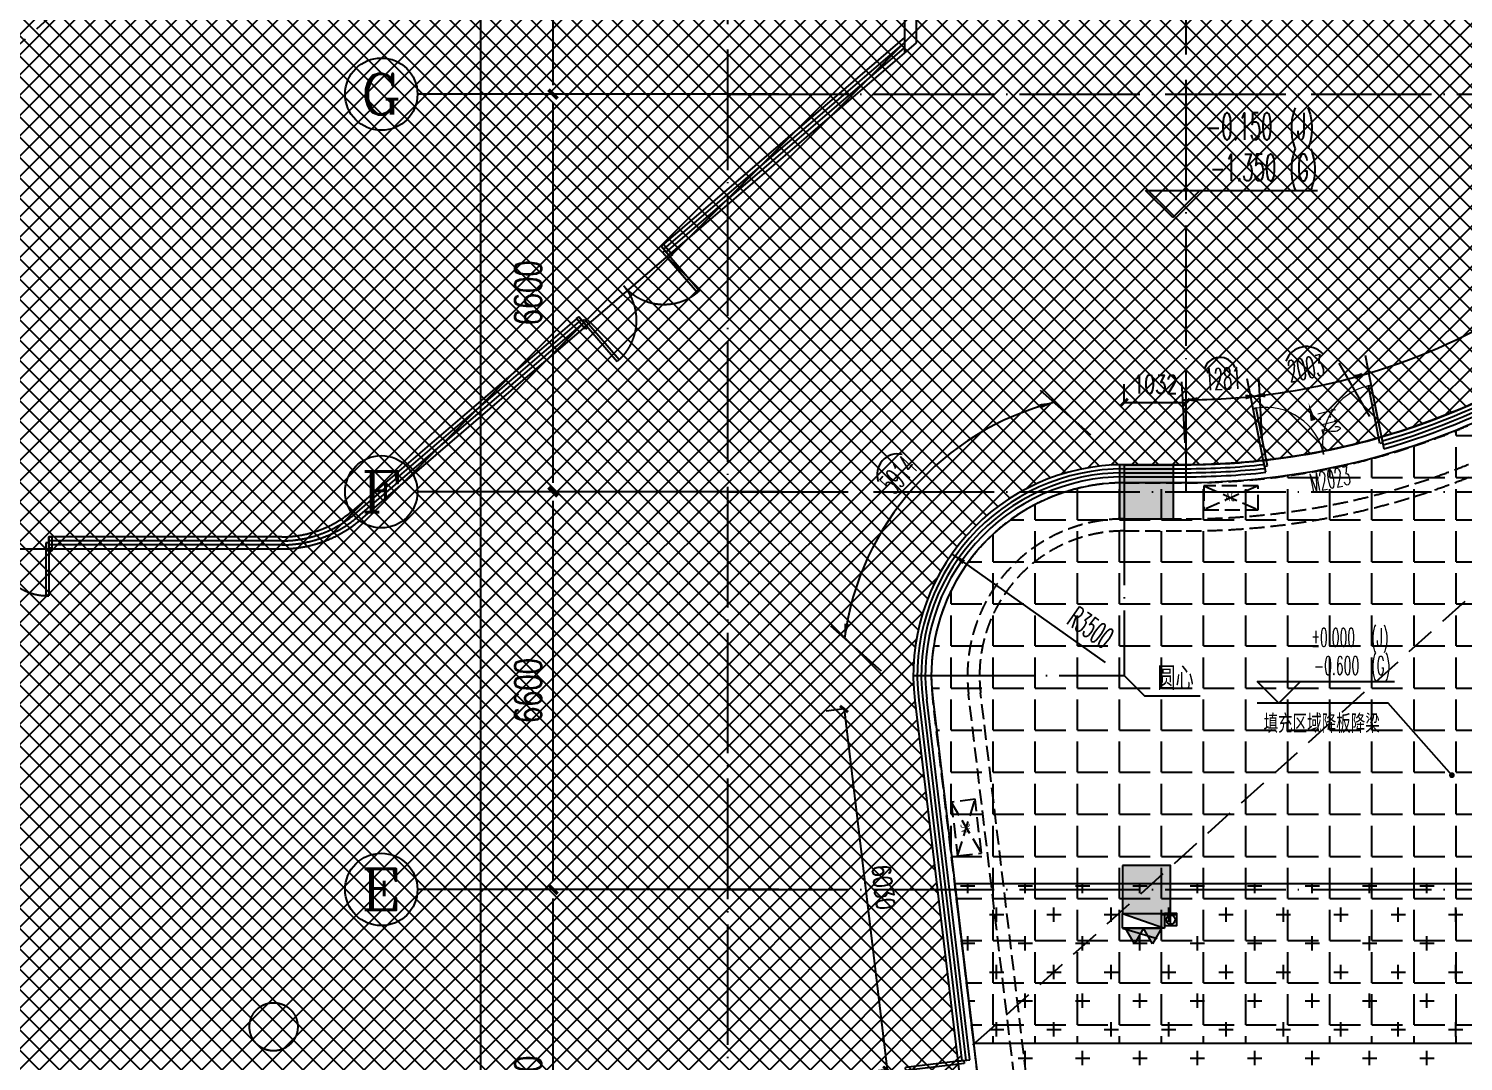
# Model space of a CAD drawing. Header units: millimetres. Extents: x 12325263 to 13848842, y -1463133 to 573208.
# Drawn here: x 12533246 to 12557054, y -613939 to -596800 of the extents above; entities that cross this region are included whole.
import ezdxf
from ezdxf.enums import TextEntityAlignment as Align
from ezdxf.xclip import XClip

# ---------------------------------------------------------------- set-up
doc = ezdxf.new("R2010")
doc.units = ezdxf.units.MM
doc.header["$LTSCALE"] = 1000
doc.header["$XCLIPFRAME"] = 0
for name, pattern in [('101010$0$__DASH', [0.35, 0.25, -0.1]), ('ACAD_ISO02W100', [15, 12, -3]), ('DASH', [0.35, 0.25, -0.1]), ('DASHED2', [0.375, 0.25, -0.125]), ('DOTE', [2.42, 2, -0.2, 0.02, -0.2])]:
    doc.linetypes.add(name, pattern=pattern)
for name, color, linetype in [('#s-灭火器', 20, 'Continuous'), ('10# 1层平面图$0$外立面', 83, 'Continuous'), ('11# 首层平面图(售)$0$11#楼二层平面图(售)$0$首二层+地下室_04(1)$0$1#楼首层平面图$0$12#楼二层平面图$0$STAIR', 2, 'Continuous'), ('12#楼首层平面图$0$CURTWALL', 2, 'Continuous'), ('A-ANNO-DIMS', 83, 'Continuous'), ('A-ANNO-ELEV', 3, 'Continuous'), ('A-ANNO-TEXT', 7, 'Continuous'), ('A-AXIS', 16, 'DOTE'), ('A-COLS', 6, 'Continuous'), ('A-WALL-PATT', 8, 'Continuous'), ('AXIS', 3, 'Continuous'), ('AXIS_TEXT', 7, 'Continuous'), ('DIM_LEAD', 3, 'Continuous'), ('DIM_SYMB', 3, 'Continuous'), ('EQUIP_消火栓', 7, 'Continuous'), ('HZHZNEWPLOTLAYER#@$TT', 7, 'Continuous'), ('PUB_HATCH', 8, 'Continuous'), ('PUB_TEXT', 7, 'Continuous'), ('s-首层组合pm$0$13-J-地下室柱$0$G-RCZ-CONLine', 4, 'Continuous'), ('s-首层组合pm$0$hs$0$首二层+地下室_04(1)$0$0F$0$12#楼首层平面图$0$CURTWALL', 2, 'Continuous'), ('VPIPE-消防高', 3, 'Continuous'), ('WINDOW', 4, 'Continuous'), ('WINDOW_TEXT', 7, 'Continuous'), ('夹层', 35, 'Continuous'), ('建筑-楼板开洞', 251, 'Continuous'), ('投影线', 6, 'ACAD_ISO02W100'), ('水条件', 1, 'Continuous'), ('结构边线', 21, 'DASH')]:
    doc.layers.add(name, color=color, linetype=linetype)
doc.styles.add('101010$0$YQ_DIM', font='SUPEROS.SHX', dxfattribs={"width": 0.8, "bigfont": 'HZDX.SHX'})
doc.styles.add('_TCH_AXIS', font='COMPLEX', dxfattribs={"bigfont": 'GBCBIG'})
doc.styles.add('_TCH_DIM', font='SIMPLEX.shx', dxfattribs={"width": 0.7, "bigfont": 'GBCBIG.shx'})
doc.styles.add('_TCH_DIM_T3', font='SIMPLEX.shx', dxfattribs={"width": 0.705882, "bigfont": 'GBCBIG.shx'})
doc.styles.add('_TCH_WINDOW', font='SIMPLEX', dxfattribs={"width": 0.7, "height": 3.5, "bigfont": 'GBCBIG'})
doc.styles.add('COMPLEX', font='COMPLEX')
doc.styles.add('宋体', font='', dxfattribs={"width": 0.65})
doc.styles.get('宋体').set_extended_font_data('SimSun')
doc.dimstyles.new('_TCH_ARCH&&120', dxfattribs={"dimtxt": 306, "dimasz": 120, "dimexe": 300, "dimexo": 360, "dimgap": 147, "dimtad": 1, "dimdec": 0, "dimzin": 0, "dimdsep": 46, "dimtxsty": '_TCH_DIM_T3', "dimblk": 'ARCHTICK', "dimcen": 0.09, "dimclrt": 7, "dimazin": 2, "dimtfac": 1, "dimtdec": 0, "dimtix": 1, "dimtmove": 2, "dimatfit": 3, "dimfxl": 1, "dimfxlon": 1, "dimtolj": 1, "dimtzin": 0, "dimarcsym": 0})
doc.dimstyles.new('_TCH_ARCH&&150', dxfattribs={"dimtxt": 446.25, "dimasz": 150, "dimexe": 375, "dimexo": 450, "dimgap": 189.375, "dimtad": 1, "dimdec": 0, "dimzin": 0, "dimdsep": 46, "dimtxsty": '_TCH_DIM_T3', "dimblk": 'asdggshdfhsg_ArchTick', "dimcen": 0.09, "dimclrt": 7, "dimazin": 2, "dimtfac": 1, "dimtdec": 0, "dimtix": 1, "dimtmove": 2, "dimatfit": 3, "dimfxl": 1, "dimtolj": 1, "dimtzin": 0, "dimarcsym": 0})

# ---------------------------------------------------------------- blocks, each defined once
blk = doc.blocks.new('10# 1层平面图$0$156132')
at = {"layer": '10# 1层平面图$0$外立面'}
blk.add_line((0, 10), (0, -7), dxfattribs=at)
for points in [[(25, 200), (25, 10), (-25, 10), (-25, 200)], [(-25, -30), (-25, 0), (25, 0), (25, -30)]]:
    blk.add_lwpolyline(points, close=True, dxfattribs=at)
blk = doc.blocks.new('A$C3A5F05FE')
at = {"layer": '11# 首层平面图(售)$0$11#楼二层平面图(售)$0$首二层+地下室_04(1)$0$1#楼首层平面图$0$12#楼二层平面图$0$STAIR', "color": 252}
for p, q in [((117207.1, 75808.4, 0), (116664.6, 78898.5, 0)), ((116663.9, 77746.1, 0), (117039.8, 75604.8, 0)), ((116994.3, 75864.4, 0), (113616.4, 71754.5, 0)), ((113667.9, 71712.2, 0), (117009.5, 75777.9, 0)), ((117039.9, 75604.8, 0), (117207.2, 75808.4, 0)), ((113719.4, 71669.8, 0), (117024.7, 75691.4, 0)), ((113770.9, 71627.5, 0), (117039.9, 75604.8, 0)), ((113616.4, 71754.5, 0), (113770.9, 71627.5, 0)), ((113693.7, 71691, 0), (113665.1, 71656.2, 0)), ((113693.7, 71691, 0), (114371.6, 71133.8, 0)), ((112628, 70236.9, 0), (113770.9, 71627.5, 0)), ((113665.1, 71656.2, 0), (114343, 71099.1, 0)), ((114343, 71099.1, 0), (114371.6, 71133.8, 0)), ((112473.5, 70363.9, 0), (109333.5, 66543.3, 0)), ((109385, 66501, 0), (112525, 70321.6, 0)), ((109436.5, 66458.7, 0), (112576.5, 70279.2, 0)), ((109488, 66416.4, 0), (112628, 70236.9, 0)), ((112628, 70236.9, 0), (112473.5, 70363.9, 0)), ((112550.8, 70300.4, 0), (112579.4, 70335.2, 0)), ((112550.8, 70300.4, 0), (113228.7, 69743.2, 0)), ((112579.4, 70335.2, 0), (113257.3, 69778, 0)), ((113257.3, 69778, 0), (113228.7, 69743.2, 0)), ((108254.2, 65913.4, 0), (104441.8, 65244, 0)), ((108265.7, 65847.8, 0), (104453.3, 65178.4, 0)), ((108277.3, 65782.1, 0), (104464.9, 65112.7, 0)), ((104476.4, 65047.1, 0), (108288.8, 65716.5, 0)), ((104441.8, 65244, 0), (104476.4, 65047.1, 0)), ((104459.1, 65145.5, 0), (104414.8, 65137.8, 0)), ((104414.8, 65137.8, 0), (104566.5, 64273.5, 0)), ((104459.1, 65145.5, 0), (104610.9, 64281.3, 0)), ((104566.5, 64273.5, 0), (104610.9, 64281.3, 0))]:
    blk.add_line(p, q, dxfattribs=at)
at = {"layer": '11# 首层平面图(售)$0$11#楼二层平面图(售)$0$首二层+地下室_04(1)$0$1#楼首层平面图$0$12#楼二层平面图$0$STAIR', "color": 252, "elevation": 0}
blk.add_lwpolyline([(102706.1, 64735.8), (104476.5, 65046.5)], dxfattribs=at)
at = {"layer": '11# 首层平面图(售)$0$11#楼二层平面图(售)$0$首二层+地下室_04(1)$0$1#楼首层平面图$0$12#楼二层平面图$0$STAIR', "color": 252}
for centre, radius, start, end in [((113679.4, 71673.6, 0), 877.5, 230.58375, 319.11447), ((112565.1, 70317.8, 0), 877.5, 322.05303, 50.58375), ((107942.9, 67686.3, 0), 1800, 279.95876, 320.58374), ((107942.9, 67686.3, 0), 1866.7, 279.95876, 320.58374), ((107942.9, 67686.3, 0), 1933.3, 279.95876, 320.58374), ((107942.9, 67686.3, 0), 2000, 279.95876, 320.58374), ((104436.9, 65141.7, 0), 877.5, 189.95875, 278.48947)]:
    blk.add_arc(centre, radius, start, end, dxfattribs=at)
at = {"layer": 's-首层组合pm$0$13-J-地下室柱$0$G-RCZ-CONLine', "color": 252}
blk.add_circle((109524.4, 57880), 400, dxfattribs=at)
at = {"layer": '11# 首层平面图(售)$0$11#楼二层平面图(售)$0$首二层+地下室_04(1)$0$1#楼首层平面图$0$12#楼二层平面图$0$STAIR', "color": 252}
for p, rotation in [((113786.8, 71646.8, 0), 50.58374972406341), ((112612.2, 70217.6, 0), 50.58374972406341), ((104501, 65051.4, 0), 9.954198551060157)]:
    blk.add_blockref('10# 1层平面图$0$156132', p, dxfattribs=dict(at, rotation=rotation))
blk = doc.blocks.new('_FZH')
blk.add_lwpolyline([(-0.5, -0.5), (0.5, -0.5), (0.5, 0.5), (-0.5, 0.5)], close=True)
at = {"layer": 'PUB_HATCH'}
blk.add_solid([(-0.5, -0.5), (0.5, -0.5), (-0.5, 0.5), (0.5, 0.5)], dxfattribs=at)
blk = doc.blocks.new('asfasfsdgdsfhsghh')
at = {"layer": 'A-COLS', "rotation": 270}
for p, xscale, yscale, zscale in [((-52500, 31400), 900, 900, 900), ((-52500, 24800), 800, 800, 800)]:
    blk.add_blockref('_FZH', p, dxfattribs=dict(at, xscale=xscale, yscale=yscale, zscale=zscale))
blk = doc.blocks.new('管位')
at = {"layer": '水条件'}
blk.add_line((12573126, 675360), (12573126, 675160), dxfattribs=at)
blk.add_lwpolyline([(12573026, 675360), (12573226, 675360), (12573226, 675160), (12573026, 675160)], close=True, dxfattribs=at)
blk = doc.blocks.new('灭火器')
at = {"layer": '#s-灭火器', "ltscale": 1000}
for points in [[(292444, 59707), (292144, 59707), (292294, 59447)], [(292744, 59707), (292444, 59707), (292594, 59447)]]:
    blk.add_hatch(color=256, dxfattribs=at).paths.add_polyline_path(points)
for points in [[(292294, 59447), (292444, 59707), (292144, 59707)], [(292594, 59447), (292744, 59707), (292444, 59707)]]:
    blk.add_lwpolyline(points, close=True, dxfattribs=at)
blk = doc.blocks.new('$TWTSYS$00000508')
for p, q in [((-0.5, 0.5), (0.324, 1.224)), ((-0.5, 0.5), (-0.5, -0.5)), ((-0.5, -0.5), (0.5, 0.5)), ((0.5, 0.5), (-0.5, 0.5)), ((0.5, -0.5), (0.5, 0.5)), ((-0.5, -0.5), (0.5, -0.5))]:
    blk.add_line(p, q)
blk.add_solid([(0.5, -0.5), (0.5, 0.5), (-0.5, -0.5)])
blk = doc.blocks.new('消火栓')
at = {"layer": '#s-灭火器', "rotation": 180.0000000000001}
blk.add_blockref('灭火器', (12864422, 734932), dxfattribs=at)
at = {"layer": 'EQUIP_消火栓', "xscale": 700, "yscale": 240, "zscale": 700}
blk.add_blockref('$TWTSYS$00000508', (12571978, 675105), dxfattribs=at)
blk = doc.blocks.new('asdfasdfafsf')
at = {"layer": 'VPIPE-消防高'}
blk.add_circle((-13640, -4950), 75, dxfattribs=at)
at = {"xscale": -1, "rotation": 180}
blk.add_blockref('消火栓', (-12586068, 670135), dxfattribs=at)
at = {"layer": '水条件', "xscale": -1, "rotation": 180}
blk.add_blockref('管位', (-12586766, 670310), dxfattribs=at)
blk = doc.blocks.new('A$C3CA14A55')
at = {"color": 253, "linetype": '101010$0$__DASH'}
for points in [[(0, 2), (900, 0), (900, 400), (0, 400), (0, 2)], [(900, 400), (0, 2)], [(0, 400), (900, 0)]]:
    blk.add_lwpolyline(points, dxfattribs=at)
at = {"color": 253, "linetype": 'ByBlock', "insert": (352, 293), "char_height": 150, "width": 435.79, "attachment_point": 1, "rotation": 359.4465, "style": '101010$0$YQ_DIM'}
blk.add_mtext('AC', dxfattribs=at)
blk = doc.blocks.new('asdfsddfa')
at = {"color": 253, "linetype": '101010$0$__DASH'}
for points in [[(34692, -42017), (33442, -42017), (33442, -46217), (-5353, -46217, -0.244508), (-7072, -45323), (-10337, -40668, -0.12383), (-10703, -39711), (-11840, -30179, -0.449446), (-11741, -30067), (-11208, -30067), (-11208, -26217), (-11336, -26217, -0.368693), (-12423, -25290), (-13762, -14075, -0.449446), (-11180, -11167), (-10149, -11167, 0.402681), (2392, 887, -0.402681), (2492, 983), (14892, 983)], [(34692, -41817), (33242, -41817), (33242, -46017), (-5353, -46017, -0.244508), (-6908, -45208), (-10173, -40553, -0.12383), (-10504, -39687), (-11628, -30267), (-11008, -30267), (-11008, -26017), (-11336, -26017, -0.367524), (-12225, -25262), (-13563, -14052, -0.449446), (-11180, -11367), (-10149, -11367, 0.400492), (2587, 783), (14892, 783)]]:
    blk.add_lwpolyline(points, format="xyb", dxfattribs=at)
at = {"layer": 'HZHZNEWPLOTLAYER#@$TT'}
for p, rotation in [((-9858, -11017), 359.9992397813892), ((-13546, -16714), 96.90555610202314)]:
    blk.add_blockref('A$C3CA14A55', p, dxfattribs=dict(at, rotation=rotation))
blk = doc.blocks.new('_AXISO')
blk.add_circle((0, 0), 0.5)
at = {"layer": 'AXIS_TEXT', "style": 'COMPLEX', "width": 1.041667}
blk.add_attdef('A', text='', height=0.56, dxfattribs=at).set_placement((-0.25, -0.28), (0.25, -0.28), align=Align.FIT)
blk = doc.blocks.new('asdggshdfhsg_ArchTick')
at = {"color": 0, "linetype": 'ByBlock', "const_width": 0.4}
blk.add_lwpolyline([(-0.5, -0.5), (0.5, 0.5)], dxfattribs=at)
blk = doc.blocks.new('*D5258')
at = {"layer": 'AXIS', "color": 0, "lineweight": -2, "transparency": 16777216}
for p, q in [((12411817, 1078990), (12406942, 1078990)), ((12407317, 996140), (12407317, 1078840)), ((12411817, 995990), (12406942, 995990))]:
    blk.add_line(p, q, dxfattribs=at)
at = {"layer": 'Defpoints', "color": 0, "transparency": 16777216}
for p in [(12407317, 1078990), (12412267, 1078990), (12412267, 995990)]:
    blk.add_point(p, dxfattribs=at)
at = {"layer": 'AXIS', "color": 0, "lineweight": -2, "transparency": 16777216, "xscale": 150, "yscale": 150, "zscale": 150}
for p, rotation in [((12407317, 1078990), 90), ((12407317, 995990), 270)]:
    blk.add_blockref('asdggshdfhsg_ArchTick', p, dxfattribs=dict(at, rotation=rotation))
at = {"layer": 'AXIS', "color": 7, "transparency": 16777216, "insert": (12406904, 1037490), "char_height": 446.2, "attachment_point": 5, "rotation": 90, "style": '_TCH_DIM_T3'}
blk.add_mtext('\\A1;83000', dxfattribs=at)
blk = doc.blocks.new('*D5263')
at = {"layer": 'AXIS', "color": 0, "lineweight": -2, "transparency": 16777216}
for p, q in [((12411816.81071, 1020789.75909), (12408141.81071, 1020789.75909)), ((12408516.81071, 1014339.75909), (12408516.81071, 1020639.75909)), ((12411816.81071, 1014189.75909), (12408141.81071, 1014189.75909))]:
    blk.add_line(p, q, dxfattribs=at)
at = {"layer": 'Defpoints', "color": 0, "transparency": 16777216}
for p in [(12408516.81071, 1020789.75909), (12412266.81071, 1020789.75909), (12412266.81071, 1014189.75909)]:
    blk.add_point(p, dxfattribs=at)
at = {"layer": 'AXIS', "color": 0, "lineweight": -2, "transparency": 16777216, "xscale": 150, "yscale": 150, "zscale": 150}
for p, rotation in [((12408516.81071, 1020789.75909), 90), ((12408516.81071, 1014189.75909), 270)]:
    blk.add_blockref('asdggshdfhsg_ArchTick', p, dxfattribs=dict(at, rotation=rotation))
at = {"layer": 'AXIS', "color": 7, "transparency": 16777216, "insert": (12408104.31071, 1017489.75909), "char_height": 446.25, "attachment_point": 5, "rotation": 90, "style": '_TCH_DIM_T3'}
blk.add_mtext('\\A1;6600', dxfattribs=at)
blk = doc.blocks.new('*D5264')
at = {"layer": 'AXIS', "color": 0, "lineweight": -2, "transparency": 16777216}
for p, q in [((12411816.81071, 1027389.75909), (12408141.81071, 1027389.75909)), ((12408516.81071, 1020939.75909), (12408516.81071, 1027239.75909)), ((12411816.81071, 1020789.75909), (12408141.81071, 1020789.75909))]:
    blk.add_line(p, q, dxfattribs=at)
at = {"layer": 'Defpoints', "color": 0, "transparency": 16777216}
for p in [(12408516.81071, 1027389.75909), (12412266.81071, 1027389.75909), (12412266.81071, 1020789.75909)]:
    blk.add_point(p, dxfattribs=at)
at = {"layer": 'AXIS', "color": 0, "lineweight": -2, "transparency": 16777216, "xscale": 150, "yscale": 150, "zscale": 150}
for p, rotation in [((12408516.81071, 1027389.75909), 90), ((12408516.81071, 1020789.75909), 270)]:
    blk.add_blockref('asdggshdfhsg_ArchTick', p, dxfattribs=dict(at, rotation=rotation))
at = {"layer": 'AXIS', "color": 7, "transparency": 16777216, "insert": (12408104.31071, 1024089.75909), "char_height": 446.25, "attachment_point": 5, "rotation": 90, "style": '_TCH_DIM_T3'}
blk.add_mtext('\\A1;6600', dxfattribs=at)
blk = doc.blocks.new('*D5265')
at = {"layer": 'AXIS', "color": 0, "lineweight": -2, "transparency": 16777216}
for p, q in [((12411816.81071, 1033989.75909), (12408141.81071, 1033989.75909)), ((12408516.81071, 1027539.75909), (12408516.81071, 1033839.75909)), ((12411816.81071, 1027389.75909), (12408141.81071, 1027389.75909))]:
    blk.add_line(p, q, dxfattribs=at)
at = {"layer": 'Defpoints', "color": 0, "transparency": 16777216}
for p in [(12408516.81071, 1033989.75909), (12412266.81071, 1033989.75909), (12412266.81071, 1027389.75909)]:
    blk.add_point(p, dxfattribs=at)
at = {"layer": 'AXIS', "color": 0, "lineweight": -2, "transparency": 16777216, "xscale": 150, "yscale": 150, "zscale": 150}
for p, rotation in [((12408516.81071, 1033989.75909), 90), ((12408516.81071, 1027389.75909), 270)]:
    blk.add_blockref('asdggshdfhsg_ArchTick', p, dxfattribs=dict(at, rotation=rotation))
at = {"layer": 'AXIS', "color": 7, "transparency": 16777216, "insert": (12408104.31071, 1030689.75909), "char_height": 446.25, "attachment_point": 5, "rotation": 90, "style": '_TCH_DIM_T3'}
blk.add_mtext('\\A1;6600', dxfattribs=at)
blk = doc.blocks.new('*D5266')
at = {"layer": 'AXIS', "color": 0, "lineweight": -2, "transparency": 16777216}
for p, q in [((12411817, 1038990), (12408142, 1038990)), ((12408517, 1034140), (12408517, 1038840)), ((12411817, 1033990), (12408142, 1033990))]:
    blk.add_line(p, q, dxfattribs=at)
at = {"layer": 'Defpoints', "color": 0, "transparency": 16777216}
for p in [(12408517, 1038990), (12412267, 1038990), (12412267, 1033990)]:
    blk.add_point(p, dxfattribs=at)
at = {"layer": 'AXIS', "color": 0, "lineweight": -2, "transparency": 16777216, "xscale": 150, "yscale": 150, "zscale": 150}
for p, rotation in [((12408517, 1038990), 90), ((12408517, 1033990), 270)]:
    blk.add_blockref('asdggshdfhsg_ArchTick', p, dxfattribs=dict(at, rotation=rotation))
at = {"layer": 'AXIS', "color": 7, "transparency": 16777216, "insert": (12408104, 1036490), "char_height": 446.2, "attachment_point": 5, "rotation": 90, "style": '_TCH_DIM_T3'}
blk.add_mtext('\\A1;5000', dxfattribs=at)
blk = doc.blocks.new('_ArchTick')
at = {"color": 0, "linetype": 'ByBlock', "const_width": 0.4}
blk.add_lwpolyline([(-0.5, -0.5), (0.5, 0.5)], dxfattribs=at)
blk = doc.blocks.new('*D2083')
at = {"layer": 'A-ANNO-DIMS', "color": 0, "lineweight": -2, "transparency": 16777216}
for p, q in [((12551425, -603003), (12551425, -602702)), ((12552457, -603003), (12552457, -602702)), ((12551425, -603002), (12552457, -603002))]:
    blk.add_line(p, q, dxfattribs=at)
at = {"layer": 'Defpoints', "color": 0, "transparency": 16777216}
for p in [(12552457, -603002), (12551425, -604037), (12552457, -604037)]:
    blk.add_point(p, dxfattribs=at)
at = {"layer": 'A-ANNO-DIMS', "color": 0, "lineweight": -2, "transparency": 16777216, "xscale": 120, "yscale": 120, "zscale": 120, "rotation": 180}
blk.add_blockref('_ArchTick', (12551425, -603002), dxfattribs=at)
at = {"layer": 'A-ANNO-DIMS', "color": 0, "lineweight": -2, "transparency": 16777216, "xscale": 120, "yscale": 120, "zscale": 120}
blk.add_blockref('_ArchTick', (12552457, -603002), dxfattribs=at)
at = {"layer": 'A-ANNO-DIMS', "color": 7, "transparency": 16777216, "insert": (12551941, -602702), "char_height": 306, "attachment_point": 5, "style": '_TCH_DIM_T3'}
blk.add_mtext('\\A1;1032', dxfattribs=at)
blk = doc.blocks.new('*D2086')
at = {"layer": 'A-ANNO-DIMS', "color": 0, "lineweight": -2, "transparency": 16777216}
for p, q in [((12546777, -608091), (12546478, -608127)), ((12546776, -608092), (12547490, -614079)), ((12547491, -614079), (12547192, -614115))]:
    blk.add_line(p, q, dxfattribs=at)
at = {"layer": 'Defpoints', "color": 0, "transparency": 16777216}
for p in [(12547950, -607952), (12548664, -613939), (12547490, -614079)]:
    blk.add_point(p, dxfattribs=at)
at = {"layer": 'A-ANNO-DIMS', "color": 0, "lineweight": -2, "transparency": 16777216, "xscale": 120, "yscale": 120, "zscale": 120}
for p, rotation in [((12546776, -608092), 96.80534123624177), ((12547490, -614079), 276.8053412362418)]:
    blk.add_blockref('_ArchTick', p, dxfattribs=dict(at, rotation=rotation))
at = {"layer": 'A-ANNO-DIMS', "color": 7, "transparency": 16777216, "insert": (12547431, -611050), "char_height": 306, "attachment_point": 5, "rotation": 276.8053, "style": '_TCH_DIM_T3'}
blk.add_mtext('\\A1;6030', dxfattribs=at)
blk = doc.blocks.new('$DorLib2D$00000002')
for p, q in [((-0.5, 0), (-0.5, 0.4875)), ((-0.475, 0.4875), (-0.5, 0.4875)), ((-0.475, 0), (-0.475, 0.4875)), ((0.475, 0), (0.475, 0.4875)), ((0.475, 0.4875), (0.5, 0.4875)), ((0.5, 0), (0.5, 0.4875)), ((-0.5, 0), (-0.475, 0)), ((0.5, 0), (0.475, 0))]:
    blk.add_line(p, q)
at = {"lineweight": 13}
for centre, start, end in [((-0.4875, 0), 0, 88.53072), ((0.4875, 0), 91.46928, 180)]:
    blk.add_arc(centre, 0.4875, start, end, dxfattribs=at)
blk = doc.blocks.new('qlzw')
at = {"layer": 'A-AXIS'}
for p, q in [((12411416.8, 979489.8), (12411416.8, 1082089.8)), ((12411416.8, 1033989.8), (12486866.8, 1033989.8)), ((12411416.8, 1027389.8), (12486866.8, 1027389.8)), ((12411416.8, 1020789.8), (12486866.8, 1020789.8))]:
    blk.add_line(p, q, dxfattribs=at)
at = {"layer": 'AXIS'}
for p, q in [((12412266.8, 1033989.8), (12406266.8, 1033989.8)), ((12412266.8, 1027389.8), (12406266.8, 1027389.8)), ((12412266.8, 1020789.8), (12406266.8, 1020789.8))]:
    blk.add_line(p, q, dxfattribs=at)
ref = blk.add_blockref('_AXISO', (12405666.8, 1033989.8), dxfattribs=dict(at, xscale=1200, yscale=1200, zscale=1200))
ref.add_attrib('A', 'G', dxfattribs={"layer": 'AXIS_TEXT', "height": 678.8, "style": '_TCH_AXIS', "width": 1.166667}).set_placement((12405327.4, 1033650.3), (12406006.2, 1033650.3), align=Align.FIT)
ref = blk.add_blockref('_AXISO', (12405666.8, 1027389.8), dxfattribs=dict(at, xscale=1200, yscale=1200, zscale=1200))
ref.add_attrib('A', 'F', dxfattribs={"layer": 'AXIS_TEXT', "height": 678.8, "style": '_TCH_AXIS', "width": 1.3125}).set_placement((12405327.4, 1027050.3), (12406006.2, 1027050.3), align=Align.FIT)
ref = blk.add_blockref('_AXISO', (12405666.8, 1020789.8), dxfattribs=dict(at, xscale=1200, yscale=1200, zscale=1200))
ref.add_attrib('A', 'E', dxfattribs={"layer": 'AXIS_TEXT', "height": 678.8, "style": '_TCH_AXIS', "width": 1.3125}).set_placement((12405327.4, 1020450.3), (12406006.2, 1020450.3), align=Align.FIT)
for p1, p2, distance, picture, middle in [((12412266.8, 995989.8), (12412266.8, 1078989.8), 4950, '*D5258', (12406904.3, 1037489.8)), ((12412266.8, 1033989.8), (12412266.8, 1038989.8), 3750, '*D5266', (12408104.3, 1036489.8)), ((12412266.8, 1027389.8), (12412266.8, 1033989.8), 3750, '*D5265', (12408104.3, 1030689.8)), ((12412266.8, 1020789.8), (12412266.8, 1027389.8), 3750, '*D5264', (12408104.3, 1024089.8)), ((12412266.8, 1014189.8), (12412266.8, 1020789.8), 3750, '*D5263', (12408104.3, 1017489.8))]:
    dim = blk.add_aligned_dim(p1=p1, p2=p2, distance=distance, dimstyle='_TCH_ARCH&&150', dxfattribs=at)
    dim.commit()
    dim.dimension.update_dxf_attribs({"geometry": picture, "text_midpoint": middle})

msp = doc.modelspace()

# ---------------------------------------------------------------- hatches: boundary and pattern name
at = {"layer": 'A-WALL-PATT'}
h = msp.add_hatch(dxfattribs=at)
h.set_pattern_fill('ANSI37', color=252, scale=150)
h.set_pattern_definition([(45, (-400000, 0), (-168.3798023, 168.3798023), []), (135, (-400000, 0), (-168.3798023, -168.3798023), [])])
edge = h.paths.add_edge_path()
edge.add_line((12617170, -539458), (12627664.7, -539458))
edge.add_line((12627664.7, -539458), (12617498.2, -546587.6))
edge.add_line((12617498.2, -546587.6), (12598406.6, -559976.1))
edge.add_line((12598406.6, -559976.1), (12585091.3, -540989.1))
edge.add_line((12585091.3, -540989.1), (12584144.7, -541197.3))
edge.add_line((12584144.7, -541197.3), (12583864.1, -542803.9))
edge.add_arc((12578880.4, -541928.7), 5060, 269.14738, 350.03971, ccw=False)
edge.add_arc((12578698.9, -554127.5), 7140.2, 89.14809, 125.03345)
edge.add_line((12574600, -548281), (12560037.5, -558490.6))
edge.add_line((12560037.5, -558490.6), (12559927.1, -558471.2))
edge.add_line((12559927.1, -558471.2), (12559927.1, -564050))
edge.add_line((12559927.1, -564050), (12558858.8, -564810))
edge.add_line((12558858.8, -564810), (12559927.1, -566333.2))
edge.add_line((12559927.1, -566333.2), (12559927.6, -588159))
edge.add_line((12559927.6, -588159), (12558263.3, -589586.8))
edge.add_line((12558263.3, -589586.8), (12557796.8, -589586.8))
edge.add_line((12557796.8, -589586.8), (12557796.8, -598151.2))
edge.add_line((12557796.8, -598151.2), (12560482.1, -600836.4))
edge.add_arc((12552451.5, -592361.2), 11675.6, 270.02561, 313.45682, ccw=False)
edge.add_line((12552456.7, -604036.8), (12551424.9, -604036.8))
edge.add_arc((12551424.9, -607536.8), 3500, 90, 186.80534)
edge.add_line((12547949.6, -607951.5), (12549871.4, -624055.3))
edge.add_line((12549871.4, -624055.3), (12550966.8, -633201.5))
edge.add_line((12550966.8, -633201.5), (12550966.8, -643886.8))
edge.add_line((12550966.8, -643886.8), (12550966.8, -653386.8))
edge.add_line((12550966.8, -653386.8), (12614072.2, -653386.8))
edge.add_line((12614072.2, -653386.8), (12616970.5, -653386.8))
edge.add_arc((12639113.3, -663769.1), 24455.9, 154.87893, 159.83059)
edge.add_arc((12619069.5, -656056.1), 3000, 166.12633, 249.14639)
edge.add_arc((12632240.8, -621479.9), 40000, 249.14639, 262.18067)
edge.add_line((12626798.8, -661108), (12526241.6, -661108))
edge.add_line((12526241.6, -661108), (12526241.6, -616108))
edge.add_line((12526241.6, -616108), (12504241.6, -616108))
edge.add_line((12504241.6, -616108), (12504241.6, -539458))
edge.add_line((12504241.6, -539458), (12586460, -539458))
edge.add_line((12586460, -539458), (12617170, -539458))

# ---------------------------------------------------------------- linework, layer by layer
at = {"layer": 'PUB_HATCH'}
msp.add_lwpolyline([(12557796.8, -589586.8), (12557796.8, -598151.2), (12560482.1, -600836.4, -0.1918059), (12552456.7, -604036.8), (12551424.9, -604036.8, 0.4494458), (12547949.6, -607951.5), (12549871.4, -624055.3), (12550966.8, -633201.5), (12550966.8, -643886.8), (12550966.8, -653386.8), (12614072.2, -653386.8), (12616970.5, -653386.8, 0.021609), (12616157, -655336.8, 0.3789662), (12618001.6, -658859.6, 0.0569342), (12626798.8, -661108), (12526241.6, -661108), (12526241.6, -616108), (12504241.6, -616108), (12504241.6, -539458)], format="xyb", dxfattribs=at)

# ---------------------------------------------------------------- next in the draw order: block references
at = {"layer": 's-首层组合pm$0$hs$0$首二层+地下室_04(1)$0$0F$0$12#楼首层平面图$0$CURTWALL'}
ref = msp.add_blockref('A$C3A5F05FE', (12419426.3, -651432.9), dxfattribs=dict(at, rotation=350.0412449425006))
XClip(ref).set_block_clipping_path([(195513.2503203545, 148017.0485826777), (64172.5014155116, 124955.6050650277), (77428.2917839233, 49460.5289228798), (99096.806788845, 53265.1915204667), (106879.0711930003, 8943.2290103992), (216551.3050909508, 28200.0099301159)])

# ---------------------------------------------------------------- next in the draw order: hatches: boundary and pattern name
at = {"layer": '夹层'}
h = msp.add_hatch(dxfattribs=at)
h.set_pattern_fill('CROSS', color=256, scale=300)
h.set_pattern_definition([(0, (0, 0), (476.25, 476.25), [238.125, -714.375]), (90, (119.06, -119.06), (-476.25, 476.25), [238.125, -714.375])])
edge = h.paths.add_edge_path()
edge.add_line((12558496.8, -620886.8), (12551396.8, -620886.8))
edge.add_line((12551396.8, -620886.8), (12551396.8, -620586.8))
edge.add_line((12551396.8, -620586.8), (12551268.8, -620586.8))
edge.add_arc((12551268.8, -618886.8), 1700, 188.60826, 270, ccw=False)
edge.add_line((12549587.9, -619141.2), (12548614.2, -610986.8))
edge.add_line((12548614.2, -610986.8), (12558496.8, -610986.8))
edge.add_line((12558496.8, -610986.8), (12558496.8, -620886.8))
at = {"layer": '建筑-楼板开洞'}
h = msp.add_hatch(dxfattribs=at)
h.set_pattern_fill('ANGLE', color=256, scale=200)
h.set_pattern_definition([(0, (0, -50), (0, 698.5), [508, -190.5]), (90, (0, -50), (-698.5, 4e-14), [508, -190.5])])
edge = h.paths.add_edge_path()
edge.add_line((12558996.8, -604336.8), (12558296.8, -604336.8))
edge.add_line((12558296.8, -604336.8), (12558296.8, -602812.5))
edge.add_arc((12552456.7, -592386.8), 11950, 270, 299.25599, ccw=False)
edge.add_line((12552456.7, -604336.8), (12551424.9, -604336.8))
edge.add_arc((12551424.9, -607536.8), 3200, 90, 186.80534)
edge.add_line((12548247.5, -607916), (12548715.7, -611836.8))
edge.add_line((12548715.7, -611836.8), (12548930.6, -613636.8))
edge.add_line((12548930.6, -613636.8), (12568496.8, -613636.8))
edge.add_line((12568496.8, -613636.8), (12568496.8, -611836.8))
edge.add_line((12568496.8, -611836.8), (12558996.8, -611836.8))
edge.add_line((12558996.8, -611836.8), (12558996.8, -604336.8))

# ---------------------------------------------------------------- next in the draw order: linework, layer by layer
at = {"layer": '12#楼首层平面图$0$CURTWALL'}
for p, q in [((12555697.2, -603577), (12555736.3, -603773.9)), ((12553774.6, -604163.3), (12553735.5, -603966.4)), ((12551424.9, -604036.8), (12552456.7, -604036.8)), ((12551424.9, -604103.5), (12552456.7, -604103.5)), ((12551424.9, -604170.1), (12552456.7, -604170.1)), ((12551424.9, -604236.8), (12552456.7, -604236.8)), ((12547949.6, -607951.5), (12548664.2, -613939.4)), ((12548015.8, -607943.6), (12548730.4, -613931.5)), ((12548082, -607935.7), (12548796.6, -613923.6)), ((12548862.8, -613915.7), (12548148.2, -607927.8)), ((12548664.2, -613939.4), (12548862.8, -613915.7))]:
    msp.add_line(p, q, dxfattribs=at)
for centre, radius, start, end in [((12552456.7, -592386.8), 11650, 286.15021, 313.53695), ((12552456.7, -592386.8), 11716.7, 286.12213, 313.53695), ((12552456.7, -592386.8), 11783.3, 286.09436, 313.53695), ((12552456.7, -592386.8), 11850, 286.0669, 313.53695), ((12552456.7, -592386.8), 11650, 270, 276.30191), ((12551424.9, -607536.8), 3500, 90, 186.80534), ((12551424.9, -607536.8), 3433.3, 90, 186.80534), ((12551424.9, -607536.8), 3366.7, 90, 186.80534), ((12551424.9, -607536.8), 3300, 90, 186.80534), ((12552456.7, -592386.8), 11716.7, 270, 276.33), ((12552456.7, -592386.8), 11783.3, 270, 276.35776), ((12552456.7, -592386.8), 11850, 270, 276.38522)]:
    msp.add_arc(centre, radius, start, end, dxfattribs=at)
at = {"layer": 'A-ANNO-DIMS'}
for p, q in [((12555626.3, -603219.6), (12555428.3, -602221.9)), ((12555500.8, -603234.5), (12554994.6, -602352.2)), ((12550874.2, -603547.9), (12550035, -602802.9)), ((12552436.8, -603675.5), (12552380.9, -602659.9)), ((12553664.5, -603609), (12553466.5, -602611.2)), ((12553715.6, -603605.1), (12553659.7, -602589.5)), ((12547398.9, -607462.6), (12546559.7, -606717.6))]:
    msp.add_line(p, q, dxfattribs=at)
for points in [[(12555143.9, -602612.4, 0, 79.2, 0), (12555375.3, -602548.8, 79.2, 0, 0)], [(12555256, -602582.3, 79.2, 0, 0), (12555486.7, -602516.1, 0, 0, 0)], [(12550259.4, -603002, 0, 79.2, 0), (12550028.6, -603067.7, 79.2, 0, 0)], [(12552397.4, -602959.4, 0, 79.2, 0), (12552637.4, -602958, 79.2, 0, 0)], [(12553437.5, -602914, 79.2, 0, 0), (12553676.2, -602889, 0, 0, 0)], [(12553524.9, -602905.5, 0, 79.2, 0), (12553763.4, -602878.5, 79.2, 0, 0)], [(12548763.1, -605654.7, 79.2, 0, 0), (12548567.1, -605516.2, 0, 0, 0)], [(12546821.9, -606679.8, 79.2, 0, 0), (12546784, -606916.8, 0, 0, 0)]]:
    msp.add_lwpolyline(points, format="xyseb", dxfattribs=at)
msp.add_lwpolyline([(12551114.7, -607317.4), (12548763.1, -605654.7), (12548567.1, -605516.2)], dxfattribs=at)
for centre, radius, start, end in [((12552456.7, -592386.8), 10572.8, 284.72395, 314.95716), ((12552456.7, -592386.8), 10572.8, 275.79877, 286.65354), ((12551424.9, -607536.8), 4682.2, 104.41482, 172.39052), ((12552456.7, -592386.8), 10572.8, 269.67859, 276.62332)]:
    msp.add_arc(centre, radius, start, end, dxfattribs=at)
at = {"layer": 'A-ANNO-DIMS', "color": 7}
for centre, radius, start, end in [((12554451.3, -602436.4), 359.8, 41.48656, 160.96575), ((12553015.1, -602530.3), 273.1, 23.41946, 162.88245), ((12547662.8, -604196.9), 338.3, 76.59391, 200.21144)]:
    msp.add_arc(centre, radius, start, end, dxfattribs=at)
at = {"layer": 'A-ANNO-ELEV'}
for p, q in [((12552231.7, -599934.7), (12551781.7, -599484.7)), ((12551781.7, -599484.7), (12554631.7, -599484.7)), ((12552231.7, -599934.7), (12552681.7, -599484.7)), ((12553991.5, -607992.9), (12553631.5, -607632.9)), ((12553631.5, -607632.9), (12555911.5, -607632.9)), ((12553991.5, -607992.9), (12554351.5, -607632.9))]:
    msp.add_line(p, q, dxfattribs=at)
at = {"layer": 'A-AXIS'}
for p, q in [((12552456.7, -604486.8), (12552456.7, -592386.8)), ((12551424.9, -604036.8), (12551424.9, -607536.8)), ((12547924.9, -607536.8), (12551424.9, -607536.8))]:
    msp.add_line(p, q, dxfattribs=at)
at = {"layer": 'AXIS'}
for p, q in [((12555804.1, -607992.9), (12553631.5, -607992.9)), ((12556864.5, -609190.5), (12555804.1, -607992.9)), ((12556864.5, -609190.5), (12555804.1, -607992.9))]:
    msp.add_line(p, q, dxfattribs=at)
at = {"layer": 'AXIS', "const_width": 48}
msp.add_lwpolyline([(12556880.4, -609208.4, 1), (12556848.6, -609172.5, 1)], format="xyb", close=True, dxfattribs=at)
msp.add_lwpolyline([(12556880.4, -609208.4, 1), (12556848.6, -609172.5, 1)], format="xyb", close=True, dxfattribs=at)
at = {"layer": 'DIM_LEAD'}
for p, q in [((12551424.9, -607536.8), (12551761.4, -607873.2)), ((12551761.4, -607873.2), (12552684.8, -607873.2))]:
    msp.add_line(p, q, dxfattribs=at)
at = {"layer": 'DIM_SYMB'}
msp.add_lwpolyline([(12554662.6, -603717.9, 0, 0, 0), (12554486.7, -603012, 0, 80, 0), (12554559.2, -603303.1, 0, 0, 0)], format="xyseb", dxfattribs=at)
at = {"layer": 'WINDOW'}
msp.add_arc((12552456.7, -592386.8), 11650, 276.30206, 286.15006, dxfattribs=at)
at = {"layer": '夹层'}
msp.add_lwpolyline([(12558496.8, -620886.8), (12551396.8, -620886.8), (12551396.8, -620586.8), (12551268.8, -620586.8, -0.3708626), (12549587.9, -619141.2), (12548614.2, -610986.8), (12558496.8, -610986.8)], format="xyb", close=True, dxfattribs=at)
at = {"layer": '建筑-楼板开洞'}
msp.add_lwpolyline([(12558996.8, -604336.8), (12558296.8, -604336.8), (12558296.8, -602812.5, -0.1283513), (12552456.7, -604336.8), (12551424.9, -604336.8, 0.4494458), (12548247.5, -607916), (12548715.7, -611836.8), (12548930.6, -613636.8), (12568496.8, -613636.8), (12568496.8, -611836.8), (12558996.8, -611836.8)], format="xyb", close=True, dxfattribs=at)
at = {"layer": '投影线', "linetype": 'DASHED2', "ltscale": 2}
for p, q in [((12588883.3, -546744.6), (12506028.4, -621466.3)), ((12514941.6, -644308), (12597796.8, -569586.8))]:
    msp.add_line(p, q, dxfattribs=at)
at = {"layer": '结构边线'}
msp.add_lwpolyline([(12596646.8, -640586.8), (12557252.5, -640586.8, -0.2445077), (12555041.9, -639437), (12551777.1, -634781.6, -0.1238295), (12551306.7, -633551.3), (12550169.3, -624019.7, -0.4494458), (12550864.3, -623236.8), (12551396.8, -623236.8), (12551396.8, -620586.8), (12551268.8, -620586.8, -0.3708626), (12549587.9, -619141.2), (12548247.5, -607916, -0.4494458), (12551424.9, -604336.8), (12552456.7, -604336.8, 0.4026806), (12564397.4, -592859.1, -0.4026806)], format="xyb", dxfattribs=at)

# ---------------------------------------------------------------- next in the draw order: block references
for name, p in [('asfasfsdgdsfhsghh', (12604296.8, -635886.8)), ('asdfasdfafsf', (12565836.8, -606636.8))]:
    msp.add_blockref(name, p)
at = {"layer": 'HZHZNEWPLOTLAYER#@$TT'}
msp.add_blockref('asdfsddfa', (12562605.2, -593769.4), dxfattribs=at)
at = {"layer": 'WINDOW'}
ref = msp.add_blockref('$DorLib2D$00000002', (12554735.9, -603870.2), dxfattribs=dict(at, xscale=2000, yscale=2000, zscale=200, rotation=11.2260607969861))
ref.add_attrib('A', 'M2023', (12554541.8, -604493), dxfattribs={"layer": 'WINDOW_TEXT', "height": 306, "rotation": 11.22606, "style": '_TCH_WINDOW', "width": 0.494118})
ref = msp.add_blockref('$DorLib2D$00000002', (12548882, -614920.5), dxfattribs=dict(at, xscale=2000, yscale=-2000, zscale=200, rotation=276.805341235793))
ref.add_attrib('A', 'M2023', (12549085.4, -614540.9), dxfattribs={"layer": 'WINDOW_TEXT', "height": 306, "rotation": 276.80534, "style": '_TCH_WINDOW', "width": 0.494118})
at = {"layer": '投影线', "linetype": 'DASHED2', "ltscale": 2}
msp.add_blockref('qlzw', (133430, -1631876.5), dxfattribs=at)

# ---------------------------------------------------------------- next in the draw order: texts
at = {"layer": 'A-ANNO-DIMS', "color": 7, "style": '_TCH_DIM', "width": 0.494118}
for s, rotation, p in [('2003', 11.22615, (12554180.7, -602669.2)), ('1281', 3.15095, (12552773.7, -602806.4)), ('5914', 48.40267, (12547612.2, -604550.8)), ('R3500', 324.73772, (12550452.6, -606663.7))]:
    msp.add_text(s, height=357, rotation=rotation, dxfattribs=at).set_placement(p)
at = {"layer": 'A-ANNO-TEXT', "style": '_TCH_DIM', "width": 0.494118}
for s, height, p in [('-0.150', 446.25, (12552791.1, -598644.7)), ('(J)', 446.25, (12554162.1, -598644.7)), ('-1.350', 446.25, (12552854.1, -599327.2)), ('(G)', 446.25, (12554162.1, -599327.2)), ('%%P0.000', 306, (12554532.7, -607056.9)), ('(J)', 306, (12555523.9, -607056.9)), ('-0.600', 306, (12554575.9, -607524.9)), ('(G)', 306, (12555523.9, -607524.9))]:
    msp.add_text(s, height=height, dxfattribs=at).set_placement(p)
at = {"layer": 'PUB_TEXT', "style": '_TCH_DIM', "width": 0.494118}
msp.add_text('1:12', height=297.5, rotation=283.99247, dxfattribs=at).set_placement((12554624.9, -603132.4))
at = {"layer": 'PUB_TEXT', "style": '宋体', "width": 0.65}
for s, height, p in [('圆心', 339.87, (12551977.1, -607738.2)), ('填充区域降板降梁', 271.9, (12553739.5, -608460.9))]:
    msp.add_text(s, height=height, dxfattribs=at).set_placement(p)

# ---------------------------------------------------------------- next in the draw order: dimensions: what is measured, and where the dimension line sits
at = {"layer": 'A-ANNO-DIMS'}
for p1, p2, distance, picture, middle in [((12551424.9, -604036.8), (12552456.7, -604036.8), 1034.8, '*D2083', (12551940.8, -602702)), ((12547949.6, -607951.5), (12548664.2, -613939.4), -1182.2, '*D2086', (12547431, -611050))]:
    dim = msp.add_aligned_dim(p1=p1, p2=p2, distance=distance, dimstyle='_TCH_ARCH&&120', dxfattribs=at)
    dim.commit()
    dim.dimension.update_dxf_attribs({"geometry": picture, "text_midpoint": middle})

doc.saveas('drawing.dxf')
